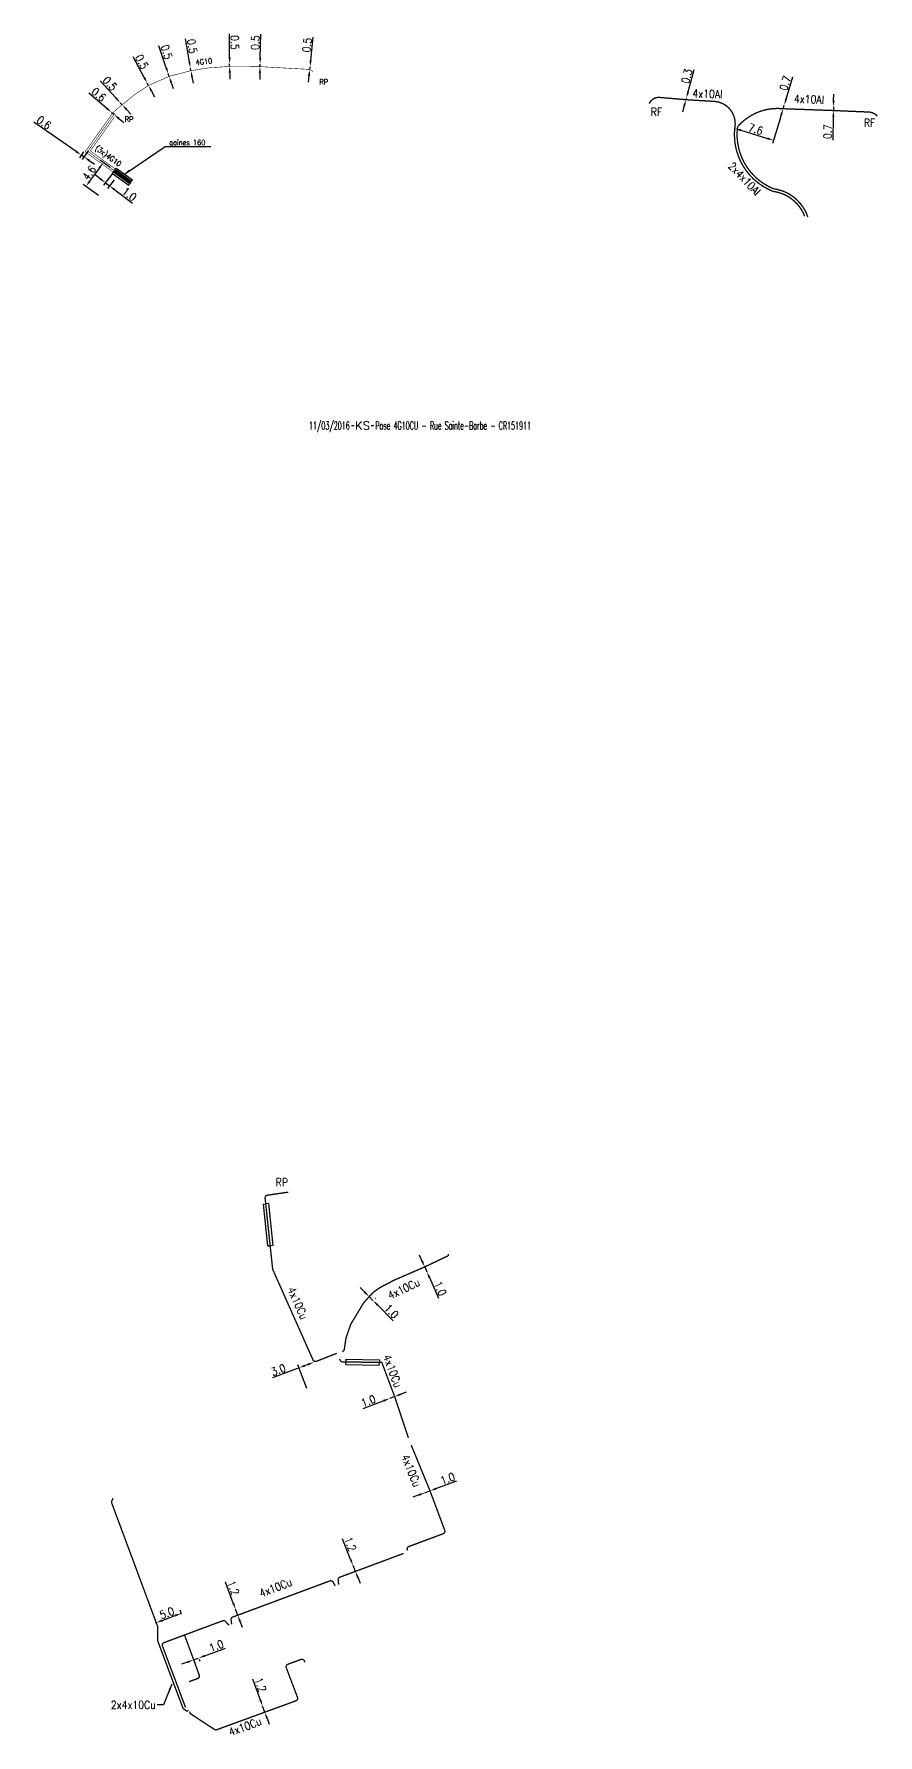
# Model space of a CAD drawing. Header units: millimetres. Extents: x 146114 to 146925, y 142419 to 143000.
# Drawn here: x 146113.8 to 146272, y 142651.2 to 142970.1 of the extents above; entities that cross this region are included whole.
import ezdxf
from ezdxf.enums import TextEntityAlignment as Align

# ---------------------------------------------------------------- set-up
doc = ezdxf.new("R2010")
doc.units = ezdxf.units.MM
doc.header["$PDMODE"] = 34
doc.linetypes.add('E_ST_Al', pattern=[2000, 1000, 1000])
doc.linetypes.add('E_ST_CU', pattern=[2000, 1000, 1000])
doc.layers.get('0').update_dxf_attribs({"linetype": 'CONTINUOUS'})
doc.layers.get('Defpoints').update_dxf_attribs({"linetype": 'CONTINUOUS'})
for name, color, linetype in [('E_100', 3, 'CONTINUOUS'), ('E_400', 7, 'CONTINUOUS'), ('E_910', 7, 'CONTINUOUS')]:
    doc.layers.add(name, color=color, linetype=linetype)
doc.styles.get("Standard").update_dxf_attribs({"font": 'romans.shx', "width": 0.85})
doc.dimstyles.get("Standard").update_dxf_attribs({"dimtxt": 1.5, "dimasz": 1.2, "dimexe": 0.625, "dimexo": 0.625, "dimgap": 0.25, "dimtad": 1, "dimdec": 1, "dimzin": 0, "dimdsep": 46, "dimtxsty": 'Standard', "dimcen": -0.5, "dimadec": 0, "dimazin": 0, "dimtfac": 1, "dimtdec": 1, "dimtmove": 0, "dimatfit": 3, "dimfxl": 1, "dimtolj": 1, "dimtzin": 0, "dimarcsym": 0})

# ---------------------------------------------------------------- blocks, each defined once
blk = doc.blocks.new('*D24')
at = {"layer": 'Defpoints', "color": 0, "linetype": 'Continuous', "transparency": 16777216}
for p in [(146187.02, 142738.94), (146187.42, 142738.03), (146187.42, 142738.03)]:
    blk.add_point(p, dxfattribs=at)
at = {"layer": 'E_100', "color": 0, "linetype": 'Continuous', "lineweight": -2, "transparency": 16777216}
for p, q in [((146186.53, 142740.04), (146186.05, 142741.14)), ((146187.02, 142738.94), (146187.42, 142738.03)), ((146187.91, 142736.93), (146189.6, 142733.1))]:
    blk.add_line(p, q, dxfattribs=at)
at = {"layer": 'E_100', "color": 0, "linetype": 'Continuous', "transparency": 16777216}
for points in [[(146186.71, 142740.12), (146186.35, 142739.96), (146187.02, 142738.94)], [(146188.09, 142737.01), (146187.72, 142736.85), (146187.42, 142738.03)]]:
    blk.add_solid(points, dxfattribs=at)
at = {"layer": 'E_100', "color": 0, "linetype": 'Continuous', "transparency": 16777216, "insert": (146189.91, 142734.87), "char_height": 1.5, "attachment_point": 5, "rotation": 293.835}
blk.add_mtext('\\A1;1.0', dxfattribs=at)
blk = doc.blocks.new('*D25')
at = {"layer": 'Defpoints', "color": 0, "linetype": 'Continuous', "transparency": 16777216}
for p in [(146176.6, 142733.36), (146177.3, 142732.65), (146177.31, 142732.66)]:
    blk.add_point(p, dxfattribs=at)
at = {"layer": 'E_100', "color": 0, "linetype": 'Continuous', "lineweight": -2, "transparency": 16777216}
for p, q in [((146175.76, 142734.21), (146174.91, 142735.06)), ((146176.61, 142733.37), (146177.31, 142732.66)), ((146177.04, 142733.8), (146177.05, 142733.81)), ((146177.75, 142733.09), (146177.76, 142733.1)), ((146178.16, 142731.81), (146181.13, 142728.85))]:
    blk.add_line(p, q, dxfattribs=at)
at = {"layer": 'E_100', "color": 0, "linetype": 'Continuous', "transparency": 16777216}
for points in [[(146175.9, 142734.36), (146175.62, 142734.07), (146176.61, 142733.37)], [(146178.3, 142731.95), (146178.02, 142731.67), (146177.31, 142732.66)]]:
    blk.add_solid(points, dxfattribs=at)
at = {"layer": 'E_100', "color": 0, "linetype": 'Continuous', "transparency": 16777216, "insert": (146180.78, 142730.61), "char_height": 1.5, "attachment_point": 5, "rotation": 315.0196}
blk.add_mtext('\\A1;1.0', dxfattribs=at)
blk = doc.blocks.new('*D26')
at = {"layer": 'Defpoints', "color": 0, "linetype": 'Continuous', "transparency": 16777216}
for p in [(146180.45, 142714.28), (146180.45, 142714.28), (146181.38, 142714.63)]:
    blk.add_point(p, dxfattribs=at)
at = {"layer": 'E_100', "color": 0, "linetype": 'Continuous', "lineweight": -2, "transparency": 16777216}
for p, q in [((146179.33, 142713.85), (146175.41, 142712.36)), ((146181.38, 142714.63), (146180.45, 142714.28)), ((146180.67, 142713.69), (146180.67, 142713.69)), ((146181.6, 142714.05), (146181.6, 142714.05)), ((146182.5, 142715.06), (146183.62, 142715.49))]:
    blk.add_line(p, q, dxfattribs=at)
at = {"layer": 'E_100', "color": 0, "linetype": 'Continuous', "transparency": 16777216}
for points in [[(146179.25, 142714.04), (146179.4, 142713.66), (146180.45, 142714.28)], [(146182.43, 142715.25), (146182.57, 142714.87), (146181.38, 142714.63)]]:
    blk.add_solid(points, dxfattribs=at)
at = {"layer": 'E_100', "color": 0, "linetype": 'Continuous', "transparency": 16777216, "insert": (146176.45, 142713.82), "char_height": 1.5, "attachment_point": 5, "rotation": 20.8735}
blk.add_mtext('\\A1;1.0', dxfattribs=at)
blk = doc.blocks.new('*D27')
at = {"layer": 'Defpoints', "color": 0, "linetype": 'Continuous', "transparency": 16777216}
for p in [(146188.01, 142696.96), (146187.07, 142696.61), (146187.07, 142696.61)]:
    blk.add_point(p, dxfattribs=at)
at = {"layer": 'E_100', "color": 0, "linetype": 'Continuous', "lineweight": -2, "transparency": 16777216}
for p, q in [((146187.07, 142696.61), (146188.01, 142696.96)), ((146189.13, 142697.38), (146193.06, 142698.84)), ((146185.95, 142696.19), (146184.82, 142695.77))]:
    blk.add_line(p, q, dxfattribs=at)
at = {"layer": 'E_100', "color": 0, "linetype": 'Continuous', "transparency": 16777216}
for points in [[(146189.06, 142697.56), (146189.2, 142697.19), (146188.01, 142696.96)], [(146185.88, 142696.38), (146186.02, 142696), (146187.07, 142696.61)]]:
    blk.add_solid(points, dxfattribs=at)
at = {"layer": 'E_100', "color": 0, "linetype": 'Continuous', "transparency": 16777216, "insert": (146191.31, 142699.25), "char_height": 1.5, "attachment_point": 5, "rotation": 20.4505}
blk.add_mtext('\\A1;1.0', dxfattribs=at)
blk = doc.blocks.new('*D28')
at = {"layer": 'Defpoints', "color": 0, "linetype": 'Continuous', "transparency": 16777216}
for p in [(146173.58, 142682.98), (146173.58, 142682.98), (146174.02, 142681.86)]:
    blk.add_point(p, dxfattribs=at)
at = {"layer": 'E_100', "color": 0, "linetype": 'Continuous', "lineweight": -2, "transparency": 16777216}
for p, q in [((146173.13, 142684.09), (146171.58, 142687.98)), ((146174.02, 142681.86), (146173.58, 142682.98)), ((146174.46, 142680.75), (146174.91, 142679.63))]:
    blk.add_line(p, q, dxfattribs=at)
at = {"layer": 'E_100', "color": 0, "linetype": 'Continuous', "transparency": 16777216}
for points in [[(146173.32, 142684.17), (146172.95, 142684.02), (146173.58, 142682.98)], [(146174.65, 142680.82), (146174.28, 142680.67), (146174.02, 142681.86)]]:
    blk.add_solid(points, dxfattribs=at)
at = {"layer": 'E_100', "color": 0, "linetype": 'Continuous', "transparency": 16777216, "insert": (146173.06, 142686.97), "char_height": 1.5, "attachment_point": 5, "rotation": 291.7083}
blk.add_mtext('\\A1;1.2', dxfattribs=at)
blk = doc.blocks.new('*D29')
at = {"layer": 'Defpoints', "color": 0, "linetype": 'Continuous', "transparency": 16777216}
for p in [(146151.54, 142674.78), (146151.54, 142674.78), (146151.96, 142673.65)]:
    blk.add_point(p, dxfattribs=at)
at = {"layer": 'E_100', "color": 0, "linetype": 'Continuous', "lineweight": -2, "transparency": 16777216}
for p, q in [((146151.12, 142675.9), (146149.66, 142679.83)), ((146151.96, 142673.65), (146151.54, 142674.78)), ((146152.37, 142672.53), (146152.79, 142671.4))]:
    blk.add_line(p, q, dxfattribs=at)
at = {"layer": 'E_100', "color": 0, "linetype": 'Continuous', "transparency": 16777216}
for points in [[(146151.31, 142675.97), (146150.93, 142675.83), (146151.54, 142674.78)], [(146152.56, 142672.6), (146152.19, 142672.46), (146151.96, 142673.65)]]:
    blk.add_solid(points, dxfattribs=at)
at = {"layer": 'E_100', "color": 0, "linetype": 'Continuous', "transparency": 16777216, "insert": (146151.12, 142678.78), "char_height": 1.5, "attachment_point": 5, "rotation": 290.4086}
blk.add_mtext('\\A1;1.2', dxfattribs=at)
blk = doc.blocks.new('*D30')
at = {"layer": 'Defpoints', "color": 0, "linetype": 'Continuous', "transparency": 16777216}
for p in [(146166.26, 142721.08), (146166.26, 142721.08), (146165.13, 142715.58)]:
    blk.add_point(p, dxfattribs=at)
at = {"layer": 'E_100', "color": 0, "linetype": 'Continuous', "lineweight": -2, "transparency": 16777216}
for p, q in [((146163.45, 142720.02), (146158.45, 142718.14)), ((146164.9, 142716.16), (146163.23, 142720.6)), ((146165.14, 142720.65), (146164.58, 142720.44))]:
    blk.add_line(p, q, dxfattribs=at)
at = {"layer": 'E_100', "color": 0, "linetype": 'Continuous', "transparency": 16777216}
for points in [[(146164.51, 142720.63), (146164.65, 142720.25), (146163.45, 142720.02)], [(146165.07, 142720.84), (146165.21, 142720.47), (146166.26, 142721.08)]]:
    blk.add_solid(points, dxfattribs=at)
at = {"layer": 'E_100', "color": 0, "linetype": 'Continuous', "transparency": 16777216, "insert": (146159.58, 142719.63), "char_height": 1.5, "attachment_point": 5, "rotation": 20.6399}
blk.add_mtext('\\A1;3.0', dxfattribs=at)
blk = doc.blocks.new('*D31')
at = {"layer": 'Defpoints', "color": 0, "linetype": 'Continuous', "transparency": 16777216}
for p in [(146156.62, 142656.6), (146156.62, 142656.6), (146157.03, 142655.47)]:
    blk.add_point(p, dxfattribs=at)
at = {"layer": 'E_100', "color": 0, "linetype": 'Continuous', "lineweight": -2, "transparency": 16777216}
for p, q in [((146156.21, 142657.72), (146154.77, 142661.66)), ((146157.03, 142655.47), (146156.62, 142656.6)), ((146157.21, 142656.81), (146157.21, 142656.81)), ((146157.45, 142654.34), (146157.86, 142653.22))]:
    blk.add_line(p, q, dxfattribs=at)
at = {"layer": 'E_100', "color": 0, "linetype": 'Continuous', "transparency": 16777216}
for points in [[(146156.4, 142657.79), (146156.02, 142657.66), (146156.62, 142656.6)], [(146157.63, 142654.41), (146157.26, 142654.27), (146157.03, 142655.47)]]:
    blk.add_solid(points, dxfattribs=at)
at = {"layer": 'E_100', "color": 0, "linetype": 'Continuous', "transparency": 16777216, "insert": (146156.23, 142660.6), "char_height": 1.5, "attachment_point": 5, "rotation": 290.0784}
blk.add_mtext('\\A1;1.2', dxfattribs=at)
blk = doc.blocks.new('*D32')
at = {"layer": 'Defpoints', "color": 0, "linetype": 'Continuous', "transparency": 16777216}
for p in [(146143.56, 142665.65), (146144.49, 142665.99), (146144.63, 142665.62)]:
    blk.add_point(p, dxfattribs=at)
at = {"layer": 'E_100', "color": 0, "linetype": 'Continuous', "lineweight": -2, "transparency": 16777216}
for p, q in [((146143.69, 142665.28), (146144.63, 142665.62)), ((146143.77, 142665.06), (146143.91, 142664.69)), ((146144.71, 142665.41), (146144.85, 142665.04)), ((146145.76, 142666.04), (146149.69, 142667.48)), ((146142.56, 142664.87), (146141.44, 142664.45))]:
    blk.add_line(p, q, dxfattribs=at)
at = {"layer": 'E_100', "color": 0, "linetype": 'Continuous', "transparency": 16777216}
for points in [[(146142.5, 142665.05), (146142.63, 142664.68), (146143.69, 142665.28)], [(146145.69, 142666.23), (146145.83, 142665.85), (146144.63, 142665.62)]]:
    blk.add_solid(points, dxfattribs=at)
at = {"layer": 'E_100', "color": 0, "linetype": 'Continuous', "transparency": 16777216, "insert": (146147.94, 142667.91), "char_height": 1.5, "attachment_point": 5, "rotation": 20.1765}
blk.add_mtext('\\A1;1.0', dxfattribs=at)
blk = doc.blocks.new('*D33')
at = {"layer": 'Defpoints', "color": 0, "linetype": 'Continuous', "transparency": 16777216}
for p in [(146136.97, 142671.46), (146141.36, 142673.99), (146141.65, 142673.2)]:
    blk.add_point(p, dxfattribs=at)
at = {"layer": 'E_100', "color": 0, "linetype": 'Continuous', "lineweight": -2, "transparency": 16777216}
for p, q in [((146141.43, 142673.79), (146141.14, 142674.57)), ((146136.75, 142672.05), (146136.46, 142672.83)), ((146137.8, 142672.66), (146140.24, 142673.57))]:
    blk.add_line(p, q, dxfattribs=at)
at = {"layer": 'E_100', "color": 0, "linetype": 'Continuous', "transparency": 16777216}
for points in [[(146137.73, 142672.85), (146137.87, 142672.47), (146136.67, 142672.24)], [(146140.17, 142673.76), (146140.31, 142673.38), (146141.36, 142673.99)]]:
    blk.add_solid(points, dxfattribs=at)
at = {"layer": 'E_100', "color": 0, "linetype": 'Continuous', "transparency": 16777216, "insert": (146138.67, 142674.05), "char_height": 1.5, "attachment_point": 5, "rotation": 20.4086}
blk.add_mtext('\\A1;5.0', dxfattribs=at)
blk = doc.blocks.new('*D43')
at = {"layer": 'Defpoints', "color": 0, "linetype": 'Continuous', "transparency": 16777216}
for p in [(146236.01, 142957.74), (146236.09, 142958.03), (146236.09, 142958.03)]:
    blk.add_point(p, dxfattribs=at)
at = {"layer": 'E_100', "color": 0, "linetype": 'Continuous', "lineweight": -2, "transparency": 16777216}
for p, q in [((146236.4, 142959.19), (146237.54, 142963.41)), ((146235.7, 142956.59), (146235.38, 142955.43)), ((146236.01, 142957.74), (146236.09, 142958.03))]:
    blk.add_line(p, q, dxfattribs=at)
at = {"layer": 'E_100', "color": 0, "linetype": 'Continuous', "transparency": 16777216}
for points in [[(146236.21, 142959.24), (146236.59, 142959.14), (146236.09, 142958.03)], [(146235.5, 142956.64), (146235.89, 142956.53), (146236.01, 142957.74)]]:
    blk.add_solid(points, dxfattribs=at)
at = {"layer": 'E_100', "color": 0, "linetype": 'Continuous', "transparency": 16777216, "insert": (146236.16, 142962.14), "char_height": 1.5, "attachment_point": 5, "rotation": 74.8581}
blk.add_mtext('\\A1;0.3', dxfattribs=at)
blk = doc.blocks.new('*D44')
at = {"layer": 'Defpoints', "color": 0, "linetype": 'Continuous', "transparency": 16777216}
for p in [(146245.15, 142952.37), (146253.83, 142954.76), (146252.41, 142950.14)]:
    blk.add_point(p, dxfattribs=at)
at = {"layer": 'E_100', "color": 0, "linetype": 'Continuous', "lineweight": -2, "transparency": 16777216}
for p, q in [((146246.3, 142952.02), (146251.27, 142950.49)), ((146253.65, 142954.16), (146252.23, 142949.54))]:
    blk.add_line(p, q, dxfattribs=at)
at = {"layer": 'E_100', "color": 0, "linetype": 'Continuous', "transparency": 16777216}
for points in [[(146246.36, 142952.21), (146246.24, 142951.83), (146245.15, 142952.37)], [(146251.33, 142950.68), (146251.21, 142950.3), (146252.41, 142950.14)]]:
    blk.add_solid(points, dxfattribs=at)
at = {"layer": 'E_100', "color": 0, "linetype": 'Continuous', "transparency": 16777216, "insert": (146249.08, 142952.21), "char_height": 1.5, "attachment_point": 5, "rotation": 342.9139}
blk.add_mtext('\\A1;7.6', dxfattribs=at)
blk = doc.blocks.new('*D45')
at = {"layer": 'Defpoints', "color": 0, "linetype": 'Continuous', "transparency": 16777216}
for p in [(146263.66, 142955.71), (146263.66, 142955.71), (146263.67, 142956.41)]:
    blk.add_point(p, dxfattribs=at)
at = {"layer": 'E_100', "color": 0, "linetype": 'Continuous', "lineweight": -2, "transparency": 16777216}
for p, q in [((146263.69, 142957.61), (146263.71, 142958.81)), ((146263.03, 142955.72), (146263.03, 142955.72)), ((146263.05, 142956.42), (146263.05, 142956.42)), ((146263.67, 142956.41), (146263.66, 142955.71)), ((146263.64, 142954.51), (146263.56, 142950.14))]:
    blk.add_line(p, q, dxfattribs=at)
at = {"layer": 'E_100', "color": 0, "linetype": 'Continuous', "transparency": 16777216}
for points in [[(146263.44, 142954.51), (146263.84, 142954.51), (146263.66, 142955.71)], [(146263.49, 142957.61), (146263.89, 142957.61), (146263.67, 142956.41)]]:
    blk.add_solid(points, dxfattribs=at)
at = {"layer": 'E_100', "color": 0, "linetype": 'Continuous', "transparency": 16777216, "insert": (146262.59, 142951.74), "char_height": 1.5, "attachment_point": 5, "rotation": 89.0068}
blk.add_mtext('\\A1;0.7', dxfattribs=at)
blk = doc.blocks.new('*D46')
at = {"layer": 'Defpoints', "color": 0, "linetype": 'Continuous', "transparency": 16777216}
for p in [(146254.23, 142956.05), (146254.44, 142956.72), (146254.44, 142956.72)]:
    blk.add_point(p, dxfattribs=at)
at = {"layer": 'E_100', "color": 0, "linetype": 'Continuous', "lineweight": -2, "transparency": 16777216}
for p, q in [((146254.79, 142957.86), (146256.07, 142962.04)), ((146254.23, 142956.05), (146254.44, 142956.72)), ((146253.88, 142954.9), (146253.52, 142953.75))]:
    blk.add_line(p, q, dxfattribs=at)
at = {"layer": 'E_100', "color": 0, "linetype": 'Continuous', "transparency": 16777216}
for points in [[(146253.69, 142954.96), (146254.07, 142954.84), (146254.23, 142956.05)], [(146254.6, 142957.92), (146254.98, 142957.8), (146254.44, 142956.72)]]:
    blk.add_solid(points, dxfattribs=at)
at = {"layer": 'E_100', "color": 0, "linetype": 'Continuous', "transparency": 16777216, "insert": (146254.65, 142960.82), "char_height": 1.5, "attachment_point": 5, "rotation": 72.9139}
blk.add_mtext('\\A1;0.7', dxfattribs=at)
blk = doc.blocks.new('*D161')
at = {"layer": 'Defpoints', "color": 0, "linetype": 'Continuous'}
for p in [(146128.53, 142944.65), (146123.48, 142941.49), (146126.33, 142939.42)]:
    blk.add_point(p, dxfattribs=at)
at = {"layer": 'E_100', "color": 0, "linetype": 'Continuous', "lineweight": -2}
for p, q in [((146128.02, 142945.02), (146126.23, 142946.32)), ((146126.03, 142944.98), (146124.19, 142942.46)), ((146125.82, 142939.79), (146122.98, 142941.86))]:
    blk.add_line(p, q, dxfattribs=at)
at = {"layer": 'E_100', "color": 0, "linetype": 'Continuous'}
for points in [[(146125.87, 142945.1), (146126.19, 142944.87), (146126.74, 142945.95)], [(146124.03, 142942.58), (146124.35, 142942.34), (146123.48, 142941.49)]]:
    blk.add_solid(points, dxfattribs=at)
at = {"layer": 'E_100', "color": 0, "linetype": 'Continuous', "insert": (146124.09, 142944.02), "char_height": 1.5, "attachment_point": 5, "rotation": 53.9218}
blk.add_mtext('\\A1;4.6', dxfattribs=at)
blk = doc.blocks.new('*D162')
at = {"layer": 'Defpoints', "color": 0, "linetype": 'Continuous', "transparency": 16777216}
for p in [(146122.62, 142947.38), (146123.4, 142948.5), (146124.24, 142948.64)]:
    blk.add_point(p, dxfattribs=at)
at = {"layer": 'E_100', "color": 0, "linetype": 'Continuous', "lineweight": -2, "transparency": 16777216}
for p, q in [((146121.64, 142948.06), (146113.75, 142953.53)), ((146123.05, 142947.99), (146122.26, 142946.86)), ((146123.12, 142947.03), (146122.62, 142947.38)), ((146123.88, 142948.13), (146122.76, 142946.52)), ((146124.1, 142946.34), (146125.09, 142945.66))]:
    blk.add_line(p, q, dxfattribs=at)
at = {"layer": 'E_100', "color": 0, "linetype": 'Continuous', "transparency": 16777216}
for points in [[(146121.75, 142948.22), (146121.52, 142947.9), (146122.62, 142947.38)], [(146124.22, 142946.51), (146123.99, 142946.18), (146123.12, 142947.03)]]:
    blk.add_solid(points, dxfattribs=at)
at = {"layer": 'E_100', "color": 0, "linetype": 'Continuous', "transparency": 16777216, "insert": (146115.63, 142953.45), "char_height": 1.5, "attachment_point": 5, "rotation": 325.2238}
blk.add_mtext('\\A1;0.6', dxfattribs=at)
blk = doc.blocks.new('*D163')
at = {"layer": 'Defpoints', "color": 0, "linetype": 'Continuous', "transparency": 16777216}
for p in [(146128.29, 142955.37), (146128.29, 142955.37), (146128.75, 142954.99)]:
    blk.add_point(p, dxfattribs=at)
at = {"layer": 'E_100', "color": 0, "linetype": 'Continuous', "lineweight": -2, "transparency": 16777216}
for p, q in [((146127.37, 142956.15), (146124.03, 142958.96)), ((146128.75, 142954.99), (146128.29, 142955.37)), ((146129.67, 142954.21), (146130.59, 142953.44))]:
    blk.add_line(p, q, dxfattribs=at)
at = {"layer": 'E_100', "color": 0, "linetype": 'Continuous', "transparency": 16777216}
for points in [[(146127.5, 142956.3), (146127.25, 142955.99), (146128.29, 142955.37)], [(146129.8, 142954.37), (146129.54, 142954.06), (146128.75, 142954.99)]]:
    blk.add_solid(points, dxfattribs=at)
at = {"layer": 'E_100', "color": 0, "linetype": 'Continuous', "transparency": 16777216, "insert": (146125.89, 142958.71), "char_height": 1.5, "attachment_point": 5, "rotation": 319.8746}
blk.add_mtext('\\A1;0.6', dxfattribs=at)
blk = doc.blocks.new('*D164')
at = {"layer": 'Defpoints', "color": 0, "linetype": 'Continuous', "transparency": 16777216}
for p in [(146129.96, 142957.16), (146129.96, 142957.16), (146130.3, 142956.8)]:
    blk.add_point(p, dxfattribs=at)
at = {"layer": 'E_100', "color": 0, "linetype": 'Continuous', "lineweight": -2, "transparency": 16777216}
for p, q in [((146129.15, 142958.04), (146126.18, 142961.25)), ((146130.3, 142956.8), (146129.96, 142957.16)), ((146131.12, 142955.92), (146131.93, 142955.04))]:
    blk.add_line(p, q, dxfattribs=at)
at = {"layer": 'E_100', "color": 0, "linetype": 'Continuous', "transparency": 16777216}
for points in [[(146129.29, 142958.18), (146129, 142957.91), (146129.96, 142957.16)], [(146131.26, 142956.05), (146130.97, 142955.78), (146130.3, 142956.8)]]:
    blk.add_solid(points, dxfattribs=at)
at = {"layer": 'E_100', "color": 0, "linetype": 'Continuous', "transparency": 16777216, "insert": (146127.99, 142960.77), "char_height": 1.5, "attachment_point": 5, "rotation": 312.7828}
blk.add_mtext('\\A1;0.5', dxfattribs=at)
blk = doc.blocks.new('*D165')
at = {"layer": 'Defpoints', "color": 0, "linetype": 'Continuous', "transparency": 16777216}
for p in [(146134.98, 142960.85), (146134.98, 142960.85), (146135.22, 142960.42)]:
    blk.add_point(p, dxfattribs=at)
at = {"layer": 'E_100', "color": 0, "linetype": 'Continuous', "lineweight": -2, "transparency": 16777216}
for p, q in [((146134.41, 142961.91), (146132.33, 142965.75)), ((146135.22, 142960.42), (146134.98, 142960.85)), ((146135.79, 142959.36), (146136.37, 142958.31))]:
    blk.add_line(p, q, dxfattribs=at)
at = {"layer": 'E_100', "color": 0, "linetype": 'Continuous', "transparency": 16777216}
for points in [[(146134.59, 142962.01), (146134.24, 142961.81), (146134.98, 142960.85)], [(146135.97, 142959.46), (146135.62, 142959.27), (146135.22, 142960.42)]]:
    blk.add_solid(points, dxfattribs=at)
at = {"layer": 'E_100', "color": 0, "linetype": 'Continuous', "transparency": 16777216, "insert": (146133.96, 142964.84), "char_height": 1.5, "attachment_point": 5, "rotation": 298.475}
blk.add_mtext('\\A1;0.5', dxfattribs=at)
blk = doc.blocks.new('*D166')
at = {"layer": 'Defpoints', "color": 0, "linetype": 'Continuous', "transparency": 16777216}
for p in [(146138.94, 142962.58), (146138.94, 142962.58), (146139.1, 142962.11)]:
    blk.add_point(p, dxfattribs=at)
at = {"layer": 'E_100', "color": 0, "linetype": 'Continuous', "lineweight": -2, "transparency": 16777216}
for p, q in [((146138.56, 142963.72), (146137.16, 142967.86)), ((146139.1, 142962.11), (146138.94, 142962.58)), ((146139.48, 142960.97), (146139.86, 142959.83))]:
    blk.add_line(p, q, dxfattribs=at)
at = {"layer": 'E_100', "color": 0, "linetype": 'Continuous', "transparency": 16777216}
for points in [[(146138.75, 142963.78), (146138.37, 142963.66), (146138.94, 142962.58)], [(146139.67, 142961.03), (146139.29, 142960.91), (146139.1, 142962.11)]]:
    blk.add_solid(points, dxfattribs=at)
at = {"layer": 'E_100', "color": 0, "linetype": 'Continuous', "transparency": 16777216, "insert": (146138.61, 142966.68), "char_height": 1.5, "attachment_point": 5, "rotation": 288.6153}
blk.add_mtext('\\A1;0.5', dxfattribs=at)
blk = doc.blocks.new('*D167')
at = {"layer": 'Defpoints', "color": 0, "linetype": 'Continuous', "transparency": 16777216}
for p in [(146143.09, 142963.68), (146143.09, 142963.68), (146143.18, 142963.18)]:
    blk.add_point(p, dxfattribs=at)
at = {"layer": 'E_100', "color": 0, "linetype": 'Continuous', "lineweight": -2, "transparency": 16777216}
for p, q in [((146142.89, 142964.86), (146142.16, 142969.17)), ((146143.18, 142963.18), (146143.09, 142963.68)), ((146143.38, 142962), (146143.58, 142960.82))]:
    blk.add_line(p, q, dxfattribs=at)
at = {"layer": 'E_100', "color": 0, "linetype": 'Continuous', "transparency": 16777216}
for points in [[(146143.09, 142964.89), (146142.7, 142964.83), (146143.09, 142963.68)], [(146143.57, 142962.03), (146143.18, 142961.97), (146143.18, 142963.18)]]:
    blk.add_solid(points, dxfattribs=at)
at = {"layer": 'E_100', "color": 0, "linetype": 'Continuous', "transparency": 16777216, "insert": (146143.41, 142967.77), "char_height": 1.5, "attachment_point": 5, "rotation": 279.6244}
blk.add_mtext('\\A1;0.5', dxfattribs=at)
blk = doc.blocks.new('*D168')
at = {"layer": 'Defpoints', "color": 0, "linetype": 'Continuous', "transparency": 16777216}
for p in [(146150.44, 142964.48), (146150.44, 142964.48), (146150.44, 142963.98)]:
    blk.add_point(p, dxfattribs=at)
at = {"layer": 'E_100', "color": 0, "linetype": 'Continuous', "lineweight": -2, "transparency": 16777216}
for p, q in [((146150.43, 142965.68), (146150.39, 142970.06)), ((146150.44, 142963.98), (146150.44, 142964.48)), ((146150.46, 142962.78), (146150.47, 142961.58))]:
    blk.add_line(p, q, dxfattribs=at)
at = {"layer": 'E_100', "color": 0, "linetype": 'Continuous', "transparency": 16777216}
for points in [[(146150.63, 142965.69), (146150.23, 142965.68), (146150.44, 142964.48)], [(146150.66, 142962.79), (146150.26, 142962.78), (146150.44, 142963.98)]]:
    blk.add_solid(points, dxfattribs=at)
at = {"layer": 'E_100', "color": 0, "linetype": 'Continuous', "transparency": 16777216, "insert": (146151.4, 142968.48), "char_height": 1.5, "attachment_point": 5, "rotation": 270.551}
blk.add_mtext('\\A1;0.5', dxfattribs=at)
blk = doc.blocks.new('*D169')
at = {"layer": 'Defpoints', "color": 0, "linetype": 'Continuous', "transparency": 16777216}
for p in [(146156.13, 142963.94), (146156.15, 142964.43), (146156.15, 142964.43)]:
    blk.add_point(p, dxfattribs=at)
at = {"layer": 'E_100', "color": 0, "linetype": 'Continuous', "lineweight": -2, "transparency": 16777216}
for p, q in [((146156.17, 142965.63), (146156.28, 142970)), ((146156.1, 142962.74), (146156.08, 142961.54)), ((146156.13, 142963.94), (146156.15, 142964.43))]:
    blk.add_line(p, q, dxfattribs=at)
at = {"layer": 'E_100', "color": 0, "linetype": 'Continuous', "transparency": 16777216}
for points in [[(146155.97, 142965.64), (146156.37, 142965.63), (146156.15, 142964.43)], [(146155.9, 142962.74), (146156.3, 142962.73), (146156.13, 142963.94)]]:
    blk.add_solid(points, dxfattribs=at)
at = {"layer": 'E_100', "color": 0, "linetype": 'Continuous', "transparency": 16777216, "insert": (146155.24, 142968.44), "char_height": 1.5, "attachment_point": 5, "rotation": 88.6164}
blk.add_mtext('\\A1;0.5', dxfattribs=at)
blk = doc.blocks.new('*D170')
at = {"layer": 'Defpoints', "color": 0, "linetype": 'Continuous', "transparency": 16777216}
for p in [(146165.45, 142963.42), (146165.51, 142963.92), (146165.51, 142963.92)]:
    blk.add_point(p, dxfattribs=at)
at = {"layer": 'E_100', "color": 0, "linetype": 'Continuous', "lineweight": -2, "transparency": 16777216}
for p, q in [((146165.64, 142965.11), (146166.12, 142969.46)), ((146165.32, 142962.23), (146165.19, 142961.04)), ((146165.45, 142963.42), (146165.51, 142963.92))]:
    blk.add_line(p, q, dxfattribs=at)
at = {"layer": 'E_100', "color": 0, "linetype": 'Continuous', "transparency": 16777216}
for points in [[(146165.44, 142965.13), (146165.84, 142965.09), (146165.51, 142963.92)], [(146165.12, 142962.25), (146165.52, 142962.21), (146165.45, 142963.42)]]:
    blk.add_solid(points, dxfattribs=at)
at = {"layer": 'E_100', "color": 0, "linetype": 'Continuous', "transparency": 16777216, "insert": (146164.95, 142967.99), "char_height": 1.5, "attachment_point": 5, "rotation": 83.6494}
blk.add_mtext('\\A1;0.5', dxfattribs=at)
blk = doc.blocks.new('GIS_MODF')
at = {"color": 0, "linetype": 'Continuous', "flags": 128}
for points in [[(-2.18, -0.01), (-1.68, -0.01)], [(1.52, -0.01), (2.02, -0.01)]]:
    blk.add_lwpolyline(points, dxfattribs=at)
at = {"color": 0, "linetype": 'Continuous', "width": 0.5}
blk.add_attdef('DATE', text='', height=1.5, dxfattribs=at).set_placement((-2.5, -0.8), align=Align.RIGHT)
at = {"color": 0, "linetype": 'Continuous', "width": 1.771291}
blk.add_attdef('USER', text='', height=1.5, dxfattribs=at).set_placement((-1.51, -0.8), (1.28, -0.8), align=Align.FIT)
at = {"color": 0, "linetype": 'Continuous', "width": 0.5}
blk.add_attdef('DESC', (2.29, -0.8), '', height=1.5, dxfattribs=at)
blk = doc.blocks.new('*D186')
at = {"layer": 'Defpoints', "color": 0, "linetype": 'Continuous'}
for p in [(146128.84, 142944.42), (146129.16, 142943.2), (146127.93, 142941.58)]:
    blk.add_point(p, dxfattribs=at)
at = {"layer": 'E_400', "color": 0, "linetype": 'Continuous', "lineweight": -2}
for p, q in [((146126.18, 142942.91), (146125.22, 142943.64)), ((146128.46, 142943.93), (146126.76, 142941.69)), ((146128.78, 142942.7), (146127.55, 142941.08)), ((146127.13, 142942.18), (146127.93, 142941.58)), ((146128.89, 142940.85), (146132.22, 142938.32))]:
    blk.add_line(p, q, dxfattribs=at)
at = {"layer": 'E_400', "color": 0, "linetype": 'Continuous'}
for points in [[(146126.3, 142943.07), (146126.06, 142942.75), (146127.13, 142942.18)], [(146129.01, 142941.01), (146128.76, 142940.69), (146127.93, 142941.58)]]:
    blk.add_solid(points, dxfattribs=at)
at = {"layer": 'E_400', "color": 0, "linetype": 'Continuous', "insert": (146131.64, 142940.02), "char_height": 1.5, "attachment_point": 5, "rotation": 322.7742}
blk.add_mtext('\\A1;1.0', dxfattribs=at)

msp = doc.modelspace()

# ---------------------------------------------------------------- linework, layer by layer
at = {"layer": 'E_100', "linetype": 'E_ST_CU', "const_width": 0.1, "flags": 128}
for points in [[(146131.66, 142941.94), (146123.35, 142947.99), (146123.35, 142947.99), (146128.48, 142955.2), (146129.44, 142956.11), (146130.3, 142956.8), (146132.67, 142958.72), (146135.22, 142960.42), (146139.1, 142962.11), (146143.18, 142963.18), (146146.75, 142963.74), (146150.44, 142963.98), (146156.13, 142963.94), (146165.45, 142963.42), (146166.07, 142963.02)], [(146129.07, 142954.97), (146128.88, 142955.13), (146128.75, 142954.99), (146123.84, 142948.07), (146123.84, 142948.07), (146131.86, 142942.22)], [(146132.06, 142942.51), (146124.32, 142948.15), (146124.32, 142948.15), (146128.84, 142954.51)]]:
    msp.add_lwpolyline(points, dxfattribs=at)
at = {"layer": 'E_100', "linetype": 'E_ST_Al', "const_width": 0.25, "flags": 128}
msp.add_lwpolyline([(146258.27, 142935.89, 0.277102), (146252.32, 142940.56, -0.335129), (146245.15, 142952.37, 0.455088), (146241.37, 142957.42), (146236.01, 142957.74), (146231.05, 142958.17, 0.314582), (146229.13, 142957.01, 0.40456)], format="xyb", dxfattribs=at)
at = {"layer": 'E_100', "linetype": 'E_ST_Al', "flags": 128}
msp.add_lwpolyline([(146258.86, 142935.75, 0.25, 0.25, 0.286804), (146252.45, 142941.04, 0.25, 0.25, -0.342565), (146245.69, 142952.67, 0.25, 0.25, -0.246022), (146254.23, 142956.05, 0.25, 0.25, 0), (146263.66, 142955.71, 0.25, 0.25, 0), (146270.27, 142955.43, 0.25, 0.25, -0.205004), (146271.89, 142954.66, 0, 0, 0)], format="xyseb", dxfattribs=at)
at = {"layer": 'E_100', "linetype": 'E_ST_CU', "const_width": 0.25, "flags": 128}
for points in [[(146170.54, 142722.74), (146166.71, 142721.25, -0.400076), (146166.07, 142721.51), (146158.54, 142738.42, -0.078507), (146158.5, 142738.57), (146157.09, 142751.84, -0.402874), (146157.51, 142752.38), (146161.43, 142752.95), (146161.43, 142752.95), (146161.43, 142752.95)], [(146191.4, 142741.34), (146191.42, 142741.3, -0.411608), (146191.3, 142740.97), (146187.02, 142738.94), (146181.29, 142736.45), (146178.73, 142735.12), (146177.47, 142734.25), (146176.6, 142733.36), (146175.51, 142732.12), (146174.26, 142730.03), (146173.13, 142728.16), (146172.25, 142725.58), (146171.94, 142723.49, -0.205098), (146171.73, 142723.15), (146171.55, 142723.02)], [(146183.96, 142706.91), (146181.38, 142714.63), (146178.98, 142721.02), (146171.61, 142721.14, -0.294613), (146171.16, 142721.44), (146171.05, 142721.68)], [(146183.79, 142685.76), (146183.74, 142685.91, -0.397131), (146184.04, 142686.52), (146190.48, 142688.92, 0.414451), (146190.77, 142689.57), (146188.01, 142696.96), (146184.5, 142705.51)], [(146142.69, 142655.83), (146142.65, 142655.77, -0.416756), (146142.3, 142655.72), (146141.71, 142656.16), (146136.99, 142668.72, -0.091225), (146136.95, 142668.9), (146136.96, 142671.37, 0.090392), (146136.93, 142671.55), (146128.32, 142694.7, -0.219277), (146128.35, 142695.12), (146128.6, 142695.57)], [(146170.23, 142679.15), (146169.83, 142679.86, 0.366655), (146169.22, 142680.07), (146151.96, 142673.65), (146151.04, 142673.31, 0.344564), (146150.72, 142672.79), (146150.81, 142671.95)], [(146150.31, 142671.77), (146149.67, 142672.47, 0.304715), (146149.13, 142672.6), (146138.14, 142668.51, 0.415182), (146137.84, 142667.87), (146142.18, 142656.34)], [(146142.85, 142661.2), (146144.44, 142661.77, 0.41613), (146144.74, 142662.42), (146143.56, 142665.65), (146141.98, 142669.94)]]:
    msp.add_lwpolyline(points, format="xyb", dxfattribs=at)
at = {"layer": 'E_100', "linetype": 'E_ST_CU', "flags": 128}
for points in [[(146183.04, 142685.22, 0.25, 0.25, 0), (146174.02, 142681.86, 0.25, 0.25, 0), (146171.12, 142680.78, 0.25, 0.25, 0.339405), (146170.79, 142680.27, 0.25, 0.25, 0), (146170.88, 142679.38, 0, 0, 0)], [(146164.55, 142664.82, 0.25, 0.25, 0), (146164.46, 142665.06, 0.25, 0.25, 0.413214), (146163.82, 142665.36, 0.25, 0.25, 0), (146161.35, 142664.44, 0.25, 0.25, 0.415711), (146161.06, 142663.79, 0.25, 0.25, 0), (146163.16, 142658.25, 0.25, 0.25, -0.417799), (146162.87, 142657.6, 0.25, 0.25, 0), (146157.03, 142655.47, 0.25, 0.25, 0), (146148.03, 142652.18, 0.25, 0.25, -0.239358), (146147.59, 142652.23, 0.25, 0.25, 0), (146143.08, 142655.19, 0.25, 0.25, -0.423886), (146143.02, 142655.54, 0.25, 0.25, 0), (146143.04, 142655.57, 0, 0, 0)]]:
    msp.add_lwpolyline(points, format="xyseb", dxfattribs=at)
at = {"layer": 'E_400', "color": 7, "linetype": 'CONTINUOUS'}
for p, q in [((146128.48, 142943.93), (146128.63, 142944.14)), ((146128.48, 142943.93), (146131.51, 142941.73)), ((146128.77, 142944.34), (146128.63, 142944.14)), ((146128.69, 142944.22), (146128.84, 142944.42)), ((146128.69, 142944.22), (146131.71, 142942.02)), ((146128.77, 142944.34), (146131.81, 142942.14)), ((146128.98, 142944.63), (146128.84, 142944.42)), ((146128.9, 142944.51), (146129.04, 142944.71)), ((146128.9, 142944.51), (146131.92, 142942.3)), ((146128.98, 142944.63), (146132.01, 142942.42)), ((146129.19, 142944.91), (146129.04, 142944.71)), ((146129.19, 142944.91), (146132.21, 142942.71)), ((146132.01, 142942.42), (146131.86, 142942.22)), ((146131.92, 142942.3), (146132.06, 142942.51)), ((146132.21, 142942.71), (146132.06, 142942.51)), ((146131.51, 142941.73), (146131.66, 142941.94)), ((146131.81, 142942.14), (146131.66, 142941.94)), ((146131.71, 142942.02), (146131.86, 142942.22)), ((146156.7, 142750.72), (146157.2, 142750.78)), ((146156.7, 142750.72), (146157.56, 142742.86)), ((146157.7, 142750.83), (146157.2, 142750.78)), ((146157.7, 142750.83), (146158.56, 142742.96)), ((146157.56, 142742.86), (146158.06, 142742.91)), ((146158.56, 142742.96), (146158.06, 142742.91)), ((146172.24, 142720.63), (146172.25, 142721.13)), ((146172.24, 142720.63), (146178.51, 142720.52)), ((146172.25, 142721.63), (146172.25, 142721.13)), ((146172.25, 142721.63), (146178.53, 142721.52)), ((146178.51, 142720.52), (146178.52, 142721.02)), ((146178.53, 142721.52), (146178.52, 142721.02))]:
    msp.add_line(p, q, dxfattribs=at)

# ---------------------------------------------------------------- block references
at = {"layer": 'E_910', "color": 7}
ref = msp.add_blockref('GIS_MODF', (146175.47, 142896.7), dxfattribs=at)
ref.add_attrib('DATE', '11/03/2016', dxfattribs={"layer": '0', "color": 0, "linetype": 'Continuous', "height": 1.5, "width": 0.5}).set_placement((146172.97, 142895.9), align=Align.RIGHT)
ref.add_attrib('USER', 'KS', dxfattribs={"layer": '0', "color": 0, "linetype": 'Continuous', "height": 1.5, "width": 1.025485}).set_placement((146173.96, 142895.9), (146176.74, 142895.9), align=Align.FIT)
ref.add_attrib('DESC', 'Pose 4G10CU - Rue Sainte-Barbe - CR151911', (146177.76, 142895.9), dxfattribs={"layer": '0', "color": 0, "linetype": 'Continuous', "height": 1.5, "width": 0.5})

# ---------------------------------------------------------------- texts
at = {"layer": 'E_100', "linetype": 'Continuous', "width": 0.85}
for s, height, rotation, p in [('4G10', 1, 6.488, (146144.12, 142964.22)), ('(3x)4G10', 1, 323.9218, (146125.13, 142948.45)), ('2x4x10Al', 1.5, 313.7429, (146243.79, 142945.18))]:
    msp.add_text(s, height=height, rotation=rotation, dxfattribs=at).set_placement(p)
for s, height, p in [('RP', 1, (146167.29, 142960.58)), ('RF', 1.5, (146229.41, 142954.71)), ('RP', 1, (146130.77, 142953.57)), ('RF', 1.5, (146269.38, 142952.68)), ('RP', 1.5, (146159.08, 142754.06))]:
    msp.add_text(s, height=height, dxfattribs=at).set_placement(p)
for s, rotation, p in [('4x10Al', 358.0435, (146240.04, 142958.84)), ('4x10Al', 357.9485, (146259.09, 142957.83)), ('4x10Cu', 25.2167, (146183.1, 142734.85)), ('4x10Cu', 294.0093, (146163.22, 142732.14)), ('4x10Cu', 290.5907, (146180.99, 142719.43)), ('4x10Cu', 292.301, (146184.48, 142700.75)), ('4x10Cu', 21.0957, (146159.06, 142678.82)), ('4x10Cu', 20.4634, (146153.33, 142652.77))]:
    msp.add_text(s, height=1.5, rotation=rotation, dxfattribs=at).set_placement(p, align=Align.MIDDLE)
at = {"layer": 'E_100', "linetype": 'Continuous', "insert": (146136.58, 142656.09), "char_height": 1.5, "attachment_point": 9}
msp.add_mtext('2x4x10Cu', dxfattribs=at)
at = {"layer": 'E_400', "linetype": 'Continuous', "insert": (146139.11, 142950.22), "char_height": 1, "attachment_point": 1}
msp.add_mtext('\\A1;gaines 160', dxfattribs=at)

# ---------------------------------------------------------------- dimensions: what is measured, and where the dimension line sits
at = {"layer": 'E_100', "linetype": 'Continuous'}
for base, p1, p2, angle, override, picture, middle in [((146138.94, 142962.58), (146139.1, 142962.11), (146138.94, 142962.58), 288.6153, {"dimscale": 1, "dimlfac": 1, "dimlunit": 2, "dimatfit": 0}, '*D166', (146137.67, 142966.36)), ((146143.09, 142963.68), (146143.18, 142963.18), (146143.09, 142963.68), 279.6244, {"dimscale": 1, "dimlfac": 1, "dimlunit": 2, "dimatfit": 0}, '*D167', (146142.43, 142967.61)), ((146150.44, 142964.48), (146150.44, 142963.98), (146150.44, 142964.48), 270.551, {"dimscale": 1, "dimlfac": 1, "dimlunit": 2, "dimatfit": 0}, '*D168', (146150.4, 142968.47)), ((146156.15, 142964.43), (146156.13, 142963.94), (146156.15, 142964.43), 268.6164, {"dimscale": 1, "dimlfac": 1, "dimlunit": 2, "dimatfit": 0}, '*D169', (146156.24, 142968.42)), ((146165.51, 142963.92), (146165.45, 142963.42), (146165.51, 142963.92), 263.6494, {"dimscale": 1, "dimlfac": 1, "dimlunit": 2, "dimatfit": 0}, '*D170', (146165.95, 142967.88)), ((146134.98, 142960.85), (146135.22, 142960.42), (146134.98, 142960.85), 298.475, {"dimscale": 1, "dimlfac": 1, "dimlunit": 2, "dimatfit": 0}, '*D165', (146133.08, 142964.36)), ((146129.96, 142957.16), (146130.3, 142956.8), (146129.96, 142957.16), 312.7828, {"dimscale": 1, "dimlfac": 1, "dimlunit": 2, "dimatfit": 0}, '*D164', (146127.25, 142960.09)), ((146128.29, 142955.37), (146128.75, 142954.99), (146128.29, 142955.37), 319.8746, {"dimscale": 1, "dimlfac": 1, "dimlunit": 2, "dimatfit": 0}, '*D163', (146125.24, 142957.94)), ((146122.62, 142947.38), (146124.24, 142948.64), (146123.4, 142948.5), 325.2238, {"dimatfit": 0}, '*D162', (146115.06, 142952.63))]:
    dim = msp.add_linear_dim(base=base, p1=p1, p2=p2, angle=angle, dimstyle='Standard', override=override, dxfattribs=at)
    dim.commit()
    dim.dimension.update_dxf_attribs({"geometry": picture, "text_midpoint": middle, "dimtype": 160})
for base, p1, p2, angle, picture, middle in [((146236.09, 142958.03), (146236.01, 142957.74), (146236.09, 142958.03), 254.8581, '*D43', (146237.13, 142961.88)), ((146254.44, 142956.72), (146254.23, 142956.05), (146254.44, 142956.72), 252.9139, '*D46', (146255.61, 142960.53)), ((146263.66, 142955.71), (146263.67, 142956.41), (146263.66, 142955.71), 89.0068, '*D45', (146263.59, 142951.72)), ((146252.41, 142950.14), (146245.15, 142952.37), (146253.83, 142954.76), 162.9139, '*D44', (146248.78, 142951.26)), ((146187.42, 142738.03), (146187.02, 142738.94), (146187.42, 142738.03), 113.835, '*D24', (146188.99, 142734.47)), ((146177.31, 142732.66), (146176.6, 142733.36), (146177.3, 142732.65), 135.0196, '*D25', (146180.07, 142729.91)), ((146166.26, 142721.08), (146165.13, 142715.58), (146166.26, 142721.08), 20.6399, '*D30', (146159.94, 142718.69)), ((146180.45, 142714.28), (146181.38, 142714.63), (146180.45, 142714.28), 20.8735, '*D26', (146176.81, 142712.89)), ((146187.07, 142696.61), (146188.01, 142696.96), (146187.07, 142696.61), 20.4505, '*D27', (146191.66, 142698.32)), ((146173.58, 142682.98), (146174.02, 142681.86), (146173.58, 142682.98), 291.7083, '*D28', (146172.14, 142686.6)), ((146151.54, 142674.78), (146151.96, 142673.65), (146151.54, 142674.78), 290.4086, '*D29', (146150.18, 142678.43)), ((146141.36, 142673.99), (146136.97, 142671.46), (146141.65, 142673.2), 200.4086, '*D33', (146139.02, 142673.12)), ((146144.63, 142665.62), (146143.56, 142665.65), (146144.49, 142665.99), 200.1765, '*D32', (146148.29, 142666.97)), ((146156.62, 142656.6), (146157.03, 142655.47), (146156.62, 142656.6), 290.0784, '*D31', (146155.29, 142660.26))]:
    dim = msp.add_linear_dim(base=base, p1=p1, p2=p2, angle=angle, dimstyle='Standard', dxfattribs=at)
    dim.commit()
    dim.dimension.update_dxf_attribs({"geometry": picture, "text_midpoint": middle, "dimtype": 160})
dim = msp.add_linear_dim(base=(146123.48, 142941.49), p1=(146128.53, 142944.65), p2=(146126.33, 142939.42), angle=53.9218, text='4.6', dimstyle='Standard', override={"dimatfit": 0}, dxfattribs=at)
dim.commit()
dim.dimension.update_dxf_attribs({"geometry": '*D161', "text_midpoint": (146124.9, 142943.43), "dimtype": 160})
at = {"layer": 'E_400', "linetype": 'Continuous'}
dim = msp.add_linear_dim(base=(146127.93, 142941.58), p1=(146128.84, 142944.42), p2=(146129.16, 142943.2), angle=142.7742, dimstyle='Standard', dxfattribs=at)
dim.commit()
dim.dimension.update_dxf_attribs({"geometry": '*D186', "text_midpoint": (146131.03, 142939.22), "dimtype": 160})

# ---------------------------------------------------------------- leaders
at = {"layer": 'E_100', "linetype": 'Continuous', "annotation_type": 0, "has_hookline": 1, "hookline_direction": 1, "text_width": 8.92}
msp.add_leader([(146139.62, 142660.75), (146138.03, 142656.84), (146136.83, 142656.84)], dimstyle='Standard', override={"dimgap": 0.25, "dimtad": 0}, dxfattribs=at)
at = {"layer": 'E_400', "linetype": 'Continuous', "annotation_type": 0, "has_hookline": 1, "hookline_direction": 0, "text_width": 7.08}
msp.add_leader([(146130.7, 142943.81), (146138.36, 142948.95), (146139.56, 142948.95)], dimstyle='Standard', override={"dimgap": 0.25, "dimtad": 1}, dxfattribs=at)

doc.saveas('drawing.dxf')
